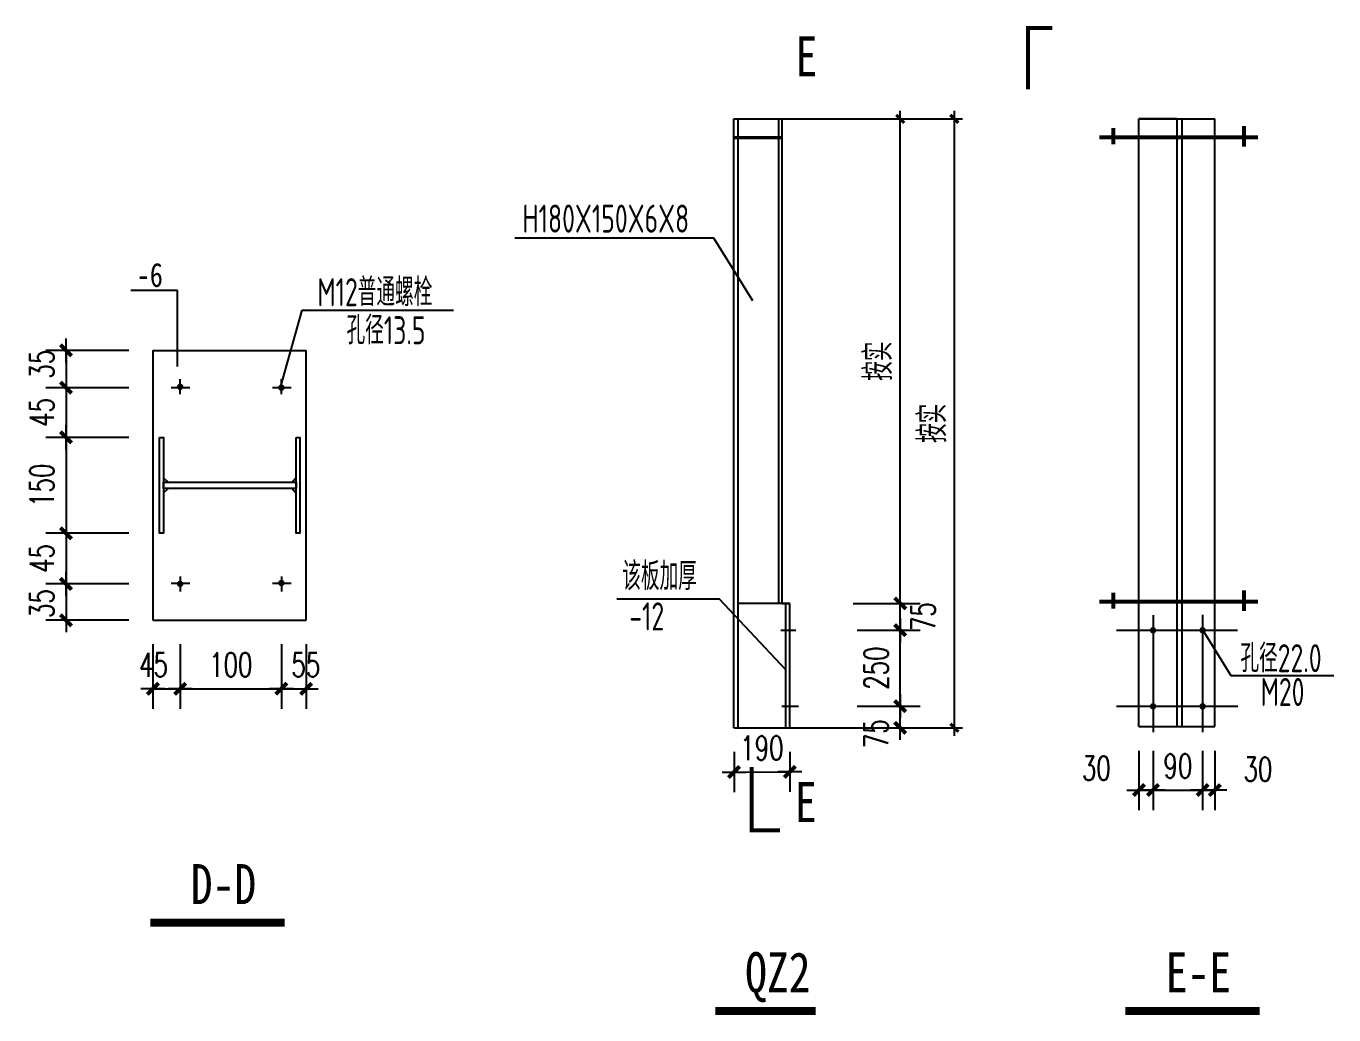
# Model space of a CAD drawing. Extents: x 14475413 to 15955882, y -732572 to -282951.
# Drawn here: x 15868217 to 15884537, y -508948 to -496606 of the extents above; entities that cross this region are included whole.
import ezdxf

# ---------------------------------------------------------------- set-up
doc = ezdxf.new("R2010")
doc.units = 0
doc.header["$LTSCALE"] = 1000
doc.header["$MEASUREMENT"] = 0
doc.layers.add('10', color=7, linetype='Continuous', lineweight=35)
for name, color, linetype in [('PUB_DIM', 3, 'Continuous'), ('PUB_TEXT', 7, 'Continuous'), ('水平支撑', 4, 'Continuous')]:
    doc.layers.add(name, color=color, linetype=linetype)
doc.styles.add('-宋体', font='', dxfattribs={"width": 0.8})
doc.styles.add('DIM_FONT', font='SIMPLEX', dxfattribs={"width": 0.7, "bigfont": 'GBCBIG'})
doc.styles.add('TSSD_Dimension', font='Tssdeng.shx', dxfattribs={"width": 0.7, "bigfont": 'hztxt.shx'})
doc.styles.add('TSSD_REIN', font='tssdeng.shx', dxfattribs={"width": 0.7, "bigfont": 'tssdchn.shx'})
doc.styles.get('-宋体').set_extended_font_data('SimSun')
doc.dimstyles.new('dimn', dxfattribs={"dimtxt": 300, "dimasz": 1, "dimexe": 250, "dimexo": 300, "dimgap": 150, "dimtad": 1, "dimdec": 0, "dimzin": 0, "dimdsep": 46, "dimtxsty": 'DIM_FONT', "dimblk": '_DIMX', "dimcen": 0, "dimdle": 100, "dimclrt": 7, "dimadec": 1, "dimazin": 0, "dimtfac": 1, "dimtdec": 0, "dimtix": 1, "dimtmove": 2, "dimatfit": 3, "dimldrblk": 'ARCHTICK', "dimfxl": 0, "dimtolj": 1, "dimtzin": 0, "dimarcsym": 0})
doc.dimstyles.new('TSSD_20_100', dxfattribs={"dimtxt": 350, "dimasz": 100, "dimexe": 100, "dimexo": 250, "dimgap": 100, "dimtad": 1, "dimdec": 0, "dimlfac": 0.2, "dimzin": 0, "dimdsep": 46, "dimtxsty": 'TSSD_Dimension', "dimblk": 'ARCHTICK', "dimblk1": 'ARCHTICK', "dimblk2": 'ARCHTICK', "dimcen": 0, "dimdle": 100, "dimclrt": 7, "dimadec": 0, "dimazin": 0, "dimtfac": 1, "dimtdec": 0, "dimtix": 1, "dimtmove": 2, "dimatfit": 3, "dimfxl": 0, "dimtolj": 1, "dimtzin": 0, "dimarcsym": 0})

# ---------------------------------------------------------------- blocks, each defined once
blk = doc.blocks.new('_ArchTick')
at = {"color": 0, "linetype": 'ByBlock', "const_width": 0.4}
blk.add_lwpolyline([(-0.5, -0.5), (0.5, 0.5)], dxfattribs=at)
blk = doc.blocks.new('*D459')
at = {"layer": 'Defpoints', "color": 0}
for p in [(15877101, -497764), (15879801, -497764), (15877101, -505364)]:
    blk.add_point(p, dxfattribs=at)
at = {"layer": 'PUB_DIM', "color": 0, "lineweight": -2}
for p, q in [((15879801, -505464), (15879801, -497664)), ((15877351, -497764), (15879901, -497764)), ((15877351, -505364), (15879901, -505364))]:
    blk.add_line(p, q, dxfattribs=at)
at = {"layer": 'PUB_DIM', "color": 0, "lineweight": -2, "xscale": 100, "yscale": 100, "zscale": 100}
for p, rotation in [((15879801, -497764), 90), ((15879801, -505364), 270)]:
    blk.add_blockref('_ArchTick', p, dxfattribs=dict(at, rotation=rotation))
at = {"layer": 'PUB_DIM', "color": 7, "insert": (15879526, -501564), "char_height": 350, "attachment_point": 5, "rotation": 90, "style": 'TSSD_Dimension'}
blk.add_mtext('\\A1;按实', dxfattribs=at)
blk = doc.blocks.new('_DIMX')
blk.add_line((-150, 0), (150, 0))
at = {"const_width": 50}
blk.add_lwpolyline([(-70, -70), (70, 70)], dxfattribs=at)
blk = doc.blocks.new('*D467')
at = {"layer": 'Defpoints', "color": 0}
for p in [(15877051, -505365), (15877747, -505364), (15877748, -505916)]:
    blk.add_point(p, dxfattribs=at)
at = {"layer": 'PUB_DIM', "color": 0, "lineweight": -2}
for p, q in [((15877051, -505665), (15877051, -506167)), ((15877747, -505664), (15877748, -506166)), ((15877050, -505917), (15877049, -505917)), ((15877051, -505917), (15877748, -505916)), ((15877749, -505916), (15877750, -505916))]:
    blk.add_line(p, q, dxfattribs=at)
for p, rotation in [((15877051, -505917), 0.06070544370160746), ((15877748, -505916), 180.0607054437016)]:
    blk.add_blockref('_DIMX', p, dxfattribs=dict(at, rotation=rotation))
at = {"layer": 'PUB_DIM', "color": 7, "insert": (15877399, -505617), "char_height": 300, "attachment_point": 5, "rotation": 0.0607, "style": 'DIM_FONT'}
blk.add_mtext('\\A1;190', dxfattribs=at)
blk = doc.blocks.new('*D469')
at = {"layer": 'Defpoints', "color": 0}
for p in [(15878288, -497764), (15879125, -497764), (15878288, -503812)]:
    blk.add_point(p, dxfattribs=at)
at = {"layer": 'PUB_DIM', "color": 0, "lineweight": -2}
for p, q in [((15879125, -503912), (15879125, -497664)), ((15878538, -497764), (15879225, -497764)), ((15878538, -503812), (15879225, -503812))]:
    blk.add_line(p, q, dxfattribs=at)
at = {"layer": 'PUB_DIM', "color": 0, "lineweight": -2, "xscale": 100, "yscale": 100, "zscale": 100}
for p, rotation in [((15879125, -497764), 90), ((15879125, -503812), 270)]:
    blk.add_blockref('_ArchTick', p, dxfattribs=dict(at, rotation=rotation))
at = {"layer": 'PUB_DIM', "color": 7, "insert": (15878850, -500788), "char_height": 350, "attachment_point": 5, "rotation": 90, "style": 'TSSD_Dimension'}
blk.add_mtext('\\A1;按实', dxfattribs=at)
blk = doc.blocks.new('*D471')
at = {"layer": 'Defpoints', "color": 0}
for p in [(15869799, -501739), (15868714, -502937), (15869799, -502937)]:
    blk.add_point(p, dxfattribs=at)
at = {"layer": 'PUB_DIM', "color": 0, "lineweight": -2}
for p, q in [((15869499, -501739), (15868464, -501739)), ((15868714, -501740), (15868714, -502936)), ((15869499, -502937), (15868464, -502937))]:
    blk.add_line(p, q, dxfattribs=at)
for p, rotation in [((15868714, -501739), 90), ((15868714, -502937), 270)]:
    blk.add_blockref('_DIMX', p, dxfattribs=dict(at, rotation=rotation))
at = {"layer": 'PUB_DIM', "color": 7, "insert": (15868414, -502338), "char_height": 300, "attachment_point": 5, "rotation": 90, "style": 'DIM_FONT'}
blk.add_mtext('\\A1;150', dxfattribs=at)
blk = doc.blocks.new('*D472')
at = {"layer": 'Defpoints', "color": 0}
for p in [(15882280, -505351), (15882899, -505351), (15882899, -506142)]:
    blk.add_point(p, dxfattribs=at)
at = {"layer": 'PUB_DIM', "color": 0, "lineweight": -2}
for p, q in [((15882280, -505651), (15882280, -506392)), ((15882899, -505651), (15882899, -506392)), ((15882279, -506142), (15882278, -506142)), ((15882280, -506142), (15882899, -506142)), ((15882900, -506142), (15882901, -506142))]:
    blk.add_line(p, q, dxfattribs=at)
blk.add_blockref('_DIMX', (15882280, -506142), dxfattribs=at)
at = {"layer": 'PUB_DIM', "color": 0, "lineweight": -2, "rotation": 180}
blk.add_blockref('_DIMX', (15882899, -506142), dxfattribs=at)
at = {"layer": 'PUB_DIM', "color": 7, "insert": (15882590, -505842), "char_height": 300, "attachment_point": 5, "style": 'DIM_FONT'}
blk.add_mtext('\\A1;90', dxfattribs=at)
blk = doc.blocks.new('*D473')
at = {"layer": 'Defpoints', "color": 0}
for p in [(15882899, -505351), (15883051, -505351), (15883051, -506142)]:
    blk.add_point(p, dxfattribs=at)
at = {"layer": 'PUB_DIM', "color": 0, "lineweight": -2}
for p, q in [((15882899, -505651), (15882899, -506392)), ((15883051, -505651), (15883051, -506392)), ((15882898, -506142), (15882897, -506142)), ((15882899, -506142), (15883051, -506142)), ((15883052, -506142), (15883053, -506142))]:
    blk.add_line(p, q, dxfattribs=at)
blk.add_blockref('_DIMX', (15882899, -506142), dxfattribs=at)
at = {"layer": 'PUB_DIM', "color": 0, "lineweight": -2, "rotation": 180}
blk.add_blockref('_DIMX', (15883051, -506142), dxfattribs=at)
at = {"layer": 'PUB_DIM', "color": 7, "insert": (15883589, -505882), "char_height": 300, "attachment_point": 5, "style": 'DIM_FONT'}
blk.add_mtext('\\A1;30', dxfattribs=at)
blk = doc.blocks.new('*D474')
at = {"layer": 'Defpoints', "color": 0}
for p in [(15869799, -503568), (15868714, -504022), (15869799, -504022)]:
    blk.add_point(p, dxfattribs=at)
at = {"layer": 'PUB_DIM', "color": 0, "lineweight": -2}
for p, q in [((15869499, -503568), (15868464, -503568)), ((15868714, -503569), (15868714, -504021)), ((15869499, -504022), (15868464, -504022))]:
    blk.add_line(p, q, dxfattribs=at)
for p, rotation in [((15868714, -503568), 90), ((15868714, -504022), 270)]:
    blk.add_blockref('_DIMX', p, dxfattribs=dict(at, rotation=rotation))
at = {"layer": 'PUB_DIM', "color": 7, "insert": (15868414, -503814), "char_height": 300, "attachment_point": 5, "rotation": 90, "style": 'DIM_FONT'}
blk.add_mtext('\\A1;35', dxfattribs=at)
blk = doc.blocks.new('*D478')
at = {"layer": 'Defpoints', "color": 0}
for p in [(15869799, -502937), (15868714, -503568), (15869799, -503568)]:
    blk.add_point(p, dxfattribs=at)
at = {"layer": 'PUB_DIM', "color": 0, "lineweight": -2}
for p, q in [((15869499, -502937), (15868464, -502937)), ((15868714, -502936), (15868714, -502935)), ((15868714, -502937), (15868714, -503568)), ((15869499, -503568), (15868464, -503568)), ((15868714, -503569), (15868714, -503570))]:
    blk.add_line(p, q, dxfattribs=at)
for p, rotation in [((15868714, -502937), 270), ((15868714, -503568), 90)]:
    blk.add_blockref('_DIMX', p, dxfattribs=dict(at, rotation=rotation))
at = {"layer": 'PUB_DIM', "color": 7, "insert": (15868414, -503252), "char_height": 300, "attachment_point": 5, "rotation": 90, "style": 'DIM_FONT'}
blk.add_mtext('\\A1;45', dxfattribs=at)
blk = doc.blocks.new('*D480')
at = {"layer": 'Defpoints', "color": 0}
for p in [(15878288, -505095), (15879125, -505095), (15878288, -505364)]:
    blk.add_point(p, dxfattribs=at)
at = {"layer": 'PUB_DIM', "color": 0, "lineweight": -2}
for p, q in [((15878588, -505095), (15879375, -505095)), ((15879125, -505094), (15879125, -505093)), ((15879125, -505364), (15879125, -505095)), ((15878588, -505364), (15879375, -505364)), ((15879125, -505365), (15879125, -505366))]:
    blk.add_line(p, q, dxfattribs=at)
for p, rotation in [((15879125, -505095), 270), ((15879125, -505364), 90)]:
    blk.add_blockref('_DIMX', p, dxfattribs=dict(at, rotation=rotation))
at = {"layer": 'PUB_DIM', "color": 7, "insert": (15878825, -505440), "char_height": 300, "attachment_point": 5, "rotation": 90, "style": 'DIM_FONT'}
blk.add_mtext('\\A1;75', dxfattribs=at)
blk = doc.blocks.new('*D481')
at = {"layer": 'Defpoints', "color": 0}
for p in [(15882105, -505351), (15882280, -505351), (15882280, -506142)]:
    blk.add_point(p, dxfattribs=at)
at = {"layer": 'PUB_DIM', "color": 0, "lineweight": -2}
for p, q in [((15882105, -505651), (15882105, -506392)), ((15882280, -505651), (15882280, -506392)), ((15882104, -506142), (15882103, -506142)), ((15882105, -506142), (15882280, -506142)), ((15882281, -506142), (15882282, -506142))]:
    blk.add_line(p, q, dxfattribs=at)
blk.add_blockref('_DIMX', (15882105, -506142), dxfattribs=at)
at = {"layer": 'PUB_DIM', "color": 0, "lineweight": -2, "rotation": 180}
blk.add_blockref('_DIMX', (15882280, -506142), dxfattribs=at)
at = {"layer": 'PUB_DIM', "color": 7, "insert": (15881573, -505869), "char_height": 300, "attachment_point": 5, "style": 'DIM_FONT'}
blk.add_mtext('\\A1;30', dxfattribs=at)
blk = doc.blocks.new('*D482')
at = {"layer": 'Defpoints', "color": 0}
for p in [(15869799, -501119), (15868714, -501739), (15869799, -501739)]:
    blk.add_point(p, dxfattribs=at)
at = {"layer": 'PUB_DIM', "color": 0, "lineweight": -2}
for p, q in [((15869499, -501119), (15868464, -501119)), ((15868714, -501118), (15868714, -501117)), ((15868714, -501119), (15868714, -501739)), ((15869499, -501739), (15868464, -501739)), ((15868714, -501740), (15868714, -501741))]:
    blk.add_line(p, q, dxfattribs=at)
for p, rotation in [((15868714, -501119), 270), ((15868714, -501739), 90)]:
    blk.add_blockref('_DIMX', p, dxfattribs=dict(at, rotation=rotation))
at = {"layer": 'PUB_DIM', "color": 7, "insert": (15868414, -501429), "char_height": 300, "attachment_point": 5, "rotation": 90, "style": 'DIM_FONT'}
blk.add_mtext('\\A1;45', dxfattribs=at)
blk = doc.blocks.new('*D483')
at = {"layer": 'Defpoints', "color": 0}
for p in [(15869799, -500654), (15868714, -501119), (15869799, -501119)]:
    blk.add_point(p, dxfattribs=at)
at = {"layer": 'PUB_DIM', "color": 0, "lineweight": -2}
for p, q in [((15869499, -500654), (15868464, -500654)), ((15868714, -500655), (15868714, -501118)), ((15869499, -501119), (15868464, -501119))]:
    blk.add_line(p, q, dxfattribs=at)
for p, rotation in [((15868714, -500654), 90), ((15868714, -501119), 270)]:
    blk.add_blockref('_DIMX', p, dxfattribs=dict(at, rotation=rotation))
at = {"layer": 'PUB_DIM', "color": 7, "insert": (15868414, -500826), "char_height": 300, "attachment_point": 5, "rotation": 90, "style": 'DIM_FONT'}
blk.add_mtext('\\A1;35', dxfattribs=at)

msp = doc.modelspace()

# ---------------------------------------------------------------- linework, layer by layer
at = {"layer": '10'}
for p, q in [((15877650.6, -497994.9, 400), (15877050.6, -497994.9, 400)), ((15877650.6, -498004.5, 400), (15877050.6, -498004.5, 400))]:
    msp.add_line(p, q, dxfattribs=at)
at = {"layer": 'PUB_DIM'}
msp.add_line((15877747, -503811.9), (15877101.2, -503811.9), dxfattribs=at)
at = {"layer": '水平支撑'}
for p, q in [((15882104.6, -505350.7), (15882104.6, -497761.7)), ((15882577.9, -497761.7), (15882104.6, -497761.7)), ((15882104.6, -497761.7), (15883051.2, -497761.7)), ((15882577.9, -497761.7), (15882577.9, -505350.7)), ((15882639.7, -497761.7), (15882639.7, -505350.7)), ((15883051.2, -505350.7), (15883051.2, -497761.7)), ((15877050.6, -503774.6), (15877050.6, -497764.5)), ((15877050.6, -497764.5), (15877650.6, -497764.5)), ((15877101.2, -503766.6), (15877101.2, -497764.5)), ((15877608.5, -503811.9), (15877608.5, -497764.5)), ((15877650.6, -503811.9), (15877650.6, -497764.5)), ((15876798.9, -499252.8), (15874314.6, -499252.8)), ((15877284.8, -500035.6), (15876798.9, -499252.8)), ((15870105.8, -499905.8), (15869524, -499905.8)), ((15870105.8, -500856.3), (15870105.8, -499905.8)), ((15871392.3, -501116.3), (15871659.3, -500152.1)), ((15871659.3, -500152.1), (15873548.6, -500152.1)), ((15869799, -500654.4), (15871711.2, -500654.4)), ((15869799, -500654.4), (15869799, -504021.8)), ((15871711.2, -504021.8), (15871711.2, -500654.4)), ((15870138.6, -501201.9), (15870138.6, -501014.5)), ((15871402.4, -501201.9), (15871402.4, -501014.5)), ((15870028.1, -501118.6), (15870259.9, -501118.6)), ((15871291.9, -501118.6), (15871523.7, -501118.6)), ((15869932, -502243.3), (15869988.7, -502298.7)), ((15871535.5, -502298.7), (15871584.8, -502240.2)), ((15869932, -502432.9), (15869988.7, -502377.6)), ((15871535.5, -502377.6), (15871584.8, -502436.1)), ((15870138.6, -503474.4), (15870138.6, -503661.7)), ((15870138.6, -503474.4), (15870138.6, -503661.7)), ((15871402.4, -503474.4), (15871402.4, -503661.7)), ((15871402.4, -503474.4), (15871402.4, -503661.7)), ((15870028.1, -503557.6), (15870259.9, -503557.6)), ((15871291.9, -503557.6), (15871523.7, -503557.6)), ((15876870.1, -503760.8), (15875586.7, -503760.8)), ((15877696.4, -504642.4), (15876870.1, -503760.8)), ((15877050.6, -505364.5), (15877050.6, -503774.6)), ((15877101.2, -505364.5), (15877101.2, -503766.6)), ((15877650.6, -503811.9), (15877747, -503811.9)), ((15877696.4, -505364.5), (15877696.4, -503811.9)), ((15877747, -505364.5), (15877747, -503811.9)), ((15882280.5, -503959.8), (15882280.5, -505419.6)), ((15882898.8, -503956.5), (15882898.8, -505419.6)), ((15869799, -504021.8), (15871711.2, -504021.8)), ((15881826.1, -504147.2), (15883333.5, -504147.2)), ((15882900.9, -504144.4), (15883250.4, -504710.3)), ((15883250.4, -504710.3), (15884536.8, -504710.3)), ((15881822.4, -505096.9), (15883338.8, -505096.9)), ((15877050.6, -505364.5, 400), (15877747, -505364.5)), ((15882104.6, -505350.7), (15883051.2, -505350.7))]:
    msp.add_line(p, q, dxfattribs=at)
for points, const_width in [([(15881022.2, -496630.7), (15880721.8, -496630.7), (15880721.8, -497394.9)], 50), ([(15881783.4, -497879.2), (15881783.4, -498081.4)], 50), ([(15883416.3, -497850.4), (15883416.3, -498110.3)], 50), ([(15881610, -497994.8), (15883589.7, -497994.8)], 50), ([(15883416.3, -503647.3), (15883416.3, -503907.3)], 50), ([(15881610, -503791.7), (15883589.7, -503791.7)], 50), ([(15881783.4, -503676.2), (15881783.4, -503878.4)], 50), ([(15877271.3, -505855.1), (15877271.3, -506646.5), (15877626.3, -506646.5)], 50), ([(15869768.2, -507798.3), (15871443.2, -507798.3)], 100), ([(15876818.4, -508898.5), (15878070.8, -508898.5)], 100), ([(15881935.7, -508898.5), (15883610.7, -508898.5)], 100)]:
    msp.add_lwpolyline(points, dxfattribs=dict(at, const_width=const_width))
at = {"layer": '水平支撑', "const_width": 39.8}
for points in [[(15870118.5, -501108.2, 1), (15870158.8, -501108.2, 1)], [(15871382.3, -501118.6, 1), (15871422.6, -501118.6, 1)], [(15870118.5, -503568.1, -1), (15870158.8, -503568.1, -1)], [(15870118.5, -503568.1, -1), (15870158.8, -503568.1, -1)], [(15871382.3, -503557.6, -1), (15871422.6, -503557.6, -1)], [(15871382.3, -503557.6, -1), (15871422.6, -503557.6, -1)], [(15882260.4, -504147.2, 1), (15882300.6, -504147.2, 1)], [(15882878.7, -504147.2, 1), (15882919, -504147.2, 1)], [(15882260.4, -505096.9, 1), (15882300.6, -505096.9, 1)], [(15882878.7, -505096.9, 1), (15882919, -505096.9, 1)]]:
    msp.add_lwpolyline(points, format="xyb", close=True, dxfattribs=at)
at = {"layer": '水平支撑'}
for points in [[(15869882.6, -501739.4), (15869932, -501739.4), (15869932, -502936.9), (15869882.6, -502936.9)], [(15871584.8, -501739.4), (15871634.2, -501739.4), (15871634.2, -502936.9), (15871584.8, -502936.9)], [(15869932, -502298.7), (15871584.8, -502298.7), (15871584.8, -502377.6), (15869932, -502377.6)]]:
    msp.add_lwpolyline(points, close=True, dxfattribs=at)
for points in [[(15877634.1, -504145), (15877821.3, -504145)], [(15877648.5, -505094.8), (15877857.3, -505094.8)]]:
    msp.add_lwpolyline(points, dxfattribs=at)

# ---------------------------------------------------------------- texts
at = {"layer": 'PUB_TEXT'}
for s, height, style, width, p in [('E', 500, '-宋体', 0.8, (15877817.5, -497231.1)), ('H180X150X6X8', 350, 'TSSD_REIN', 0.7, (15874409.9, -499183.4)), ('-6', 300, '-宋体', 0.8, (15869596.7, -499861.1)), ('M12普通螺栓', 350, 'TSSD_REIN', 0.7, (15871850.7, -500101.5)), ('孔径13.5', 350, 'TSSD_REIN', 0.7, (15872214.9, -500576.9)), ('该板加厚', 350, 'TSSD_REIN', 0.7, (15875656, -503647)), ('-12', 350, 'TSSD_REIN', 0.7, (15875744.1, -504149.5)), ('孔径22.0', 350, 'TSSD_REIN', 0.7, (15883370.8, -504670.8)), ('M20', 350, 'TSSD_REIN', 0.7, (15883622.8, -505093)), ('E', 500, '-宋体', 0.8, (15877809.5, -506542.7)), ('D-D', 500, '-宋体', 0.8, (15870271.2, -507566.5)), ('QZ2', 500, '-宋体', 0.8, (15877189.3, -508666.7)), ('E-E', 500, '-宋体', 0.8, (15882438.7, -508666.7))]:
    msp.add_text(s, height=height, dxfattribs=dict(at, style=style, width=width)).set_placement(p)

# ---------------------------------------------------------------- dimensions: what is measured, and where the dimension line sits
at = {"layer": 'PUB_DIM'}
for p1, p2, distance, text, dimstyle, picture, middle in [((15877101.2, -505364.5), (15877101.2, -497764.5), -2699.8, '按实', 'TSSD_20_100', '*D459', (15879525.9, -501564.5)), ((15878288.2, -503811.9), (15878288.2, -497764.5), -837, '按实', 'TSSD_20_100', '*D469', (15878850.2, -500788.2)), ((15869799, -501118.6), (15869799, -501739.4), -1085.4, '45', 'dimn', '*D482', (15868413.5, -501429)), ((15869799, -501739.4), (15869799, -502936.9), -1085.4, '150', 'dimn', '*D471', (15868413.5, -502338.1)), ((15869799, -502936.9), (15869799, -503568), -1085.4, '45', 'dimn', '*D478', (15868413.5, -503252.5)), ((15877050.6, -505365.2), (15877747, -505364.5), -551.7, '190', 'dimn', '*D467', (15877399.1, -505616.5)), ((15882280.5, -505350.7), (15882898.8, -505350.7), -791.4, '90', 'dimn', '*D472', (15882589.7, -505842.2))]:
    dim = msp.add_aligned_dim(p1=p1, p2=p2, distance=distance, text=text, dimstyle=dimstyle, dxfattribs=at)
    dim.commit()
    dim.dimension.update_dxf_attribs({"geometry": picture, "text_midpoint": middle})
for base, p1, p2, angle, text, picture, middle in [((15868713.5, -501118.6), (15869799, -500654.4), (15869799, -501118.6), 270, '35', '*D483', (15868413.5, -500826.5)), ((15868713.5, -504021.8), (15869799, -503568), (15869799, -504021.8), 270, '35', '*D474', (15868413.5, -503813.8)), ((15879125.2, -505094.8), (15878288.2, -505364.5), (15878288.2, -505094.8), 90, '75', '*D480', (15878825.2, -505439.9)), ((15882280.5, -506142.2), (15882104.6, -505350.7), (15882280.5, -505350.7), 0, '30', '*D481', (15881572.6, -505868.7)), ((15883051.2, -506142.2), (15882898.8, -505350.7), (15883051.2, -505350.7), 360, '30', '*D473', (15883588.9, -505881.9))]:
    dim = msp.add_linear_dim(base=base, p1=p1, p2=p2, angle=angle, text=text, dimstyle='dimn', dxfattribs=at)
    dim.commit()
    dim.dimension.update_dxf_attribs({"geometry": picture, "text_midpoint": middle, "dimtype": 161})
for base, p1, p2, angle, location, text in [((15879125.2, -503811.9), (15878288.2, -504145), (15878288.2, -503811.9), 90, (15879413.2, -503978.5), '75'), ((15870138.6, -504877.2), (15869799, -504021.8), (15870138.6, -504021.8), 0, (15869806, -504577.2), '45'), ((15871711.2, -504877.2), (15871402.4, -504021.8), (15871711.2, -504021.8), 0, (15871707.4, -504577.2), '55')]:
    msp.add_linear_dim(base=base, p1=p1, p2=p2, angle=angle, location=location, text=text, dimstyle='dimn', dxfattribs=at).render()
for p1, p2, distance, text in [((15870138.6, -504021.8), (15871402.4, -504021.8), -855.3, '100'), ((15878288.2, -505094.8), (15878288.2, -504145), -837, '250')]:
    msp.add_aligned_dim(p1=p1, p2=p2, distance=distance, text=text, dimstyle='dimn', dxfattribs=at).render()

doc.saveas('drawing.dxf')
